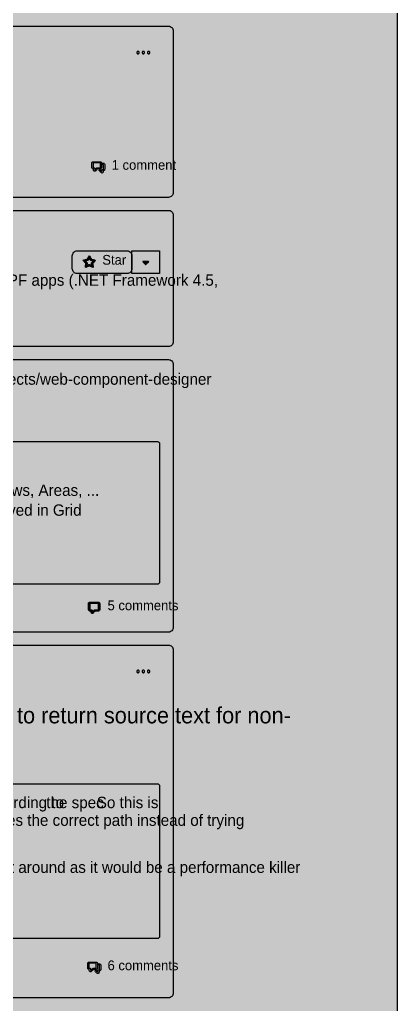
# Model space of a CAD drawing. Extents: x 0 to 2255, y 0 to 8703.
# Drawn here: x 815 to 1280, y 2911 to 4125 of the extents above; entities that cross this region are included whole.
import ezdxf

# ---------------------------------------------------------------- set-up
doc = ezdxf.new("R2010")
doc.units = 0

msp = doc.modelspace()

# ---------------------------------------------------------------- hatches: boundary and pattern name
at = {"true_color": 0x0d1117}
for points in [[(0, 8703), (1280, 8703), (1280, 0.4), (0, 0.4)], [(0, 8639), (1280, 8639), (1280, 0.4), (0, 0.4)], [(350, 4117.2), (998, 4117.2), (998, 4117.2), (999.2, 4117.1), (1000.3, 4116.8), (1001.4, 4116.2), (1002.3, 4115.5), (1003, 4114.6), (1003.6, 4113.5), (1003.9, 4112.4), (1004, 4111.2), (1004, 3912.2), (1004, 3912.2), (1003.9, 3911.1), (1003.6, 3909.9), (1003, 3908.9), (1002.3, 3908), (1001.4, 3907.2), (1000.3, 3906.7), (999.2, 3906.3), (998, 3906.2), (350, 3906.2), (350, 3906.2), (348.8, 3906.3), (347.7, 3906.7), (346.7, 3907.2), (345.8, 3908), (345, 3908.9), (344.5, 3909.9), (344.1, 3911.1), (344, 3912.2), (344, 4111.2), (344, 4111.2), (344.1, 4112.4), (344.5, 4113.5), (345, 4114.6), (345.8, 4115.5), (346.7, 4116.2), (347.7, 4116.8), (348.8, 4117.1), (350, 4117.2)], [(350, 3890.2), (998, 3890.2), (998, 3890.2), (999.2, 3890.1), (1000.3, 3889.8), (1001.4, 3889.2), (1002.3, 3888.5), (1003, 3887.6), (1003.6, 3886.5), (1003.9, 3885.4), (1004, 3884.2), (1004, 3728.2), (1004, 3728.2), (1003.9, 3727.1), (1003.6, 3725.9), (1003, 3724.9), (1002.3, 3724), (1001.4, 3723.2), (1000.3, 3722.7), (999.2, 3722.3), (998, 3722.2), (350, 3722.2), (350, 3722.2), (348.8, 3722.3), (347.7, 3722.7), (346.7, 3723.2), (345.8, 3724), (345, 3724.9), (344.5, 3725.9), (344.1, 3727.1), (344, 3728.2), (344, 3884.2), (344, 3884.2), (344.1, 3885.4), (344.5, 3886.5), (345, 3887.6), (345.8, 3888.5), (346.7, 3889.2), (347.7, 3889.8), (348.8, 3890.1), (350, 3890.2)], [(350, 3706.2), (998, 3706.2), (998, 3706.2), (999.2, 3706.1), (1000.3, 3705.8), (1001.4, 3705.2), (1002.3, 3704.5), (1003, 3703.6), (1003.6, 3702.5), (1003.9, 3701.4), (1004, 3700.2), (1004, 3376.2), (1004, 3376.2), (1003.9, 3375.1), (1003.6, 3373.9), (1003, 3372.9), (1002.3, 3372), (1001.4, 3371.2), (1000.3, 3370.7), (999.2, 3370.3), (998, 3370.2), (350, 3370.2), (350, 3370.2), (348.8, 3370.3), (347.7, 3370.7), (346.7, 3371.2), (345.8, 3372), (345, 3372.9), (344.5, 3373.9), (344.1, 3375.1), (344, 3376.2), (344, 3700.2), (344, 3700.2), (344.1, 3701.4), (344.5, 3702.5), (345, 3703.6), (345.8, 3704.5), (346.7, 3705.2), (347.7, 3705.8), (348.8, 3706.1), (350, 3706.2)], [(350, 3354.2), (998, 3354.2), (998, 3354.2), (999.2, 3354.1), (1000.3, 3353.8), (1001.4, 3353.2), (1002.3, 3352.5), (1003, 3351.6), (1003.6, 3350.5), (1003.9, 3349.4), (1004, 3348.2), (1004, 2925.4), (1004, 2925.4), (1003.9, 2924.2), (1003.6, 2923.1), (1003, 2922), (1002.3, 2921.1), (1001.4, 2920.4), (1000.3, 2919.8), (999.2, 2919.5), (998, 2919.4), (350, 2919.4), (350, 2919.4), (348.8, 2919.5), (347.7, 2919.8), (346.7, 2920.4), (345.8, 2921.1), (345, 2922), (344.5, 2923.1), (344.1, 2924.2), (344, 2925.4), (344, 3348.2), (344, 3348.2), (344.1, 3349.4), (344.5, 3350.5), (345, 3351.6), (345.8, 3352.5), (346.7, 3353.2), (347.7, 3353.8), (348.8, 3354.1), (350, 3354.2)]]:
    msp.add_hatch(color=256, dxfattribs=at).paths.add_polyline_path(points, flags=0)
at = {"true_color": 0x010409}
msp.add_hatch(color=256, dxfattribs=at).paths.add_polyline_path([(0, 8639), (1280, 8639), (1280, 0.4), (0, 0.4)], flags=0)
at = {"true_color": 0x9198a1}
h = msp.add_hatch(color=256, dxfattribs=at)
h.paths.add_polyline_path([(967, 4083.2), (967.2, 4083.2), (967.3, 4083.3), (967.5, 4083.3), (967.6, 4083.3), (967.7, 4083.4), (967.9, 4083.5), (968, 4083.6), (968.1, 4083.7), (968.2, 4083.8), (968.3, 4083.9), (968.4, 4084), (968.4, 4084.2), (968.5, 4084.3), (968.5, 4084.4), (968.5, 4084.6), (968.5, 4084.7), (968.5, 4084.9), (968.5, 4085), (968.5, 4085.2), (968.4, 4085.3), (968.4, 4085.4), (968.3, 4085.6), (968.2, 4085.7), (968.1, 4085.8), (968, 4085.9), (967.9, 4086), (967.7, 4086.1), (967.6, 4086.1), (967.5, 4086.2), (967.3, 4086.2), (967.2, 4086.2), (967, 4086.2), (966.9, 4086.2), (966.7, 4086.2), (966.6, 4086.2), (966.5, 4086.1), (966.3, 4086.1), (966.2, 4086), (966.1, 4085.9), (966, 4085.8), (965.9, 4085.7), (965.8, 4085.6), (965.7, 4085.4), (965.6, 4085.3), (965.6, 4085.2), (965.6, 4085), (965.5, 4084.9), (965.5, 4084.7), (965.5, 4084.6), (965.6, 4084.4), (965.6, 4084.3), (965.6, 4084.2), (965.7, 4084), (965.8, 4083.9), (965.9, 4083.8), (966, 4083.7), (966.1, 4083.6), (966.2, 4083.5), (966.3, 4083.4), (966.5, 4083.3), (966.6, 4083.3), (966.7, 4083.3), (966.9, 4083.2), (967, 4083.2)], flags=0)
h.paths.add_polyline_path([(960.5, 4083.2), (960.7, 4083.2), (960.8, 4083.3), (961, 4083.3), (961.1, 4083.3), (961.2, 4083.4), (961.4, 4083.5), (961.5, 4083.6), (961.6, 4083.7), (961.7, 4083.8), (961.8, 4083.9), (961.9, 4084), (961.9, 4084.2), (962, 4084.3), (962, 4084.4), (962, 4084.6), (962, 4084.7), (962, 4084.9), (962, 4085), (962, 4085.2), (961.9, 4085.3), (961.9, 4085.4), (961.8, 4085.6), (961.7, 4085.7), (961.6, 4085.8), (961.5, 4085.9), (961.4, 4086), (961.2, 4086.1), (961.1, 4086.1), (961, 4086.2), (960.8, 4086.2), (960.7, 4086.2), (960.5, 4086.2), (960.4, 4086.2), (960.2, 4086.2), (960.1, 4086.2), (960, 4086.1), (959.8, 4086.1), (959.7, 4086), (959.6, 4085.9), (959.5, 4085.8), (959.4, 4085.7), (959.3, 4085.6), (959.2, 4085.4), (959.1, 4085.3), (959.1, 4085.2), (959.1, 4085), (959, 4084.9), (959, 4084.7), (959, 4084.6), (959.1, 4084.4), (959.1, 4084.3), (959.1, 4084.2), (959.2, 4084), (959.3, 4083.9), (959.4, 4083.8), (959.5, 4083.7), (959.6, 4083.6), (959.7, 4083.5), (959.8, 4083.4), (960, 4083.3), (960.1, 4083.3), (960.2, 4083.3), (960.4, 4083.2), (960.5, 4083.2)], flags=0)
h.paths.add_polyline_path([(973.5, 4083.2), (973.7, 4083.2), (973.8, 4083.3), (974, 4083.3), (974.1, 4083.3), (974.2, 4083.4), (974.4, 4083.5), (974.5, 4083.6), (974.6, 4083.7), (974.7, 4083.8), (974.8, 4083.9), (974.9, 4084), (974.9, 4084.2), (975, 4084.3), (975, 4084.4), (975, 4084.6), (975, 4084.7), (975, 4084.9), (975, 4085), (975, 4085.2), (974.9, 4085.3), (974.9, 4085.4), (974.8, 4085.6), (974.7, 4085.7), (974.6, 4085.8), (974.5, 4085.9), (974.4, 4086), (974.2, 4086.1), (974.1, 4086.1), (974, 4086.2), (973.8, 4086.2), (973.7, 4086.2), (973.5, 4086.2), (973.4, 4086.2), (973.2, 4086.2), (973.1, 4086.2), (973, 4086.1), (972.8, 4086.1), (972.7, 4086), (972.6, 4085.9), (972.5, 4085.8), (972.4, 4085.7), (972.3, 4085.6), (972.2, 4085.4), (972.1, 4085.3), (972.1, 4085.2), (972.1, 4085), (972, 4084.9), (972, 4084.7), (972, 4084.6), (972.1, 4084.4), (972.1, 4084.3), (972.1, 4084.2), (972.2, 4084), (972.3, 4083.9), (972.4, 4083.8), (972.5, 4083.7), (972.6, 4083.6), (972.7, 4083.5), (972.8, 4083.4), (973, 4083.3), (973.1, 4083.3), (973.2, 4083.3), (973.4, 4083.2), (973.5, 4083.2)], flags=0)
h = msp.add_hatch(color=256, dxfattribs=at)
h.paths.add_polyline_path([(905.4, 3950.2), (906, 3950.2), (906.7, 3950.2), (907.4, 3950.2), (908, 3950.2), (908.7, 3950.2), (909.3, 3950.2), (910, 3950.2), (910.7, 3950.2), (911.3, 3950.2), (912, 3950.2), (912.7, 3950.2), (913.3, 3950.2), (914, 3950.2), (914.6, 3950.1), (915.2, 3949.7), (915.5, 3949.1), (915.6, 3948.4), (915.6, 3947.8), (915.6, 3947.1), (915.6, 3946.4), (915.6, 3945.8), (915.6, 3945.1), (915.6, 3944.4), (915.6, 3943.8), (915.6, 3943.1), (915.5, 3942.5), (915.2, 3941.9), (914.7, 3941.5), (914.1, 3941.2), (913.4, 3941.2), (912.7, 3941.2), (912.1, 3941.2), (911.4, 3941.2), (910.8, 3941.2), (910.3, 3940.8), (909.8, 3940.4), (909.3, 3939.9), (908.8, 3939.4), (908.4, 3938.9), (907.9, 3938.5), (907.3, 3938.3), (906.6, 3938.3), (906.1, 3938.6), (905.7, 3939.2), (905.6, 3939.9), (905.6, 3940.5), (905.6, 3941.2), (905, 3941.3), (904.4, 3941.5), (903.9, 3942), (903.7, 3942.6), (903.6, 3943.3), (903.6, 3943.9), (903.6, 3944.6), (903.6, 3945.3), (903.6, 3945.9), (903.6, 3946.6), (903.6, 3947.2), (903.6, 3947.9), (903.6, 3948.6), (903.8, 3949.2), (904.2, 3949.8), (904.7, 3950.1), (905.4, 3950.2)], flags=0)
h.paths.add_polyline_path([(905.1, 3948.5), (905.1, 3948), (905.1, 3947.4), (905.1, 3946.9), (905.1, 3946.4), (905.1, 3945.9), (905.1, 3945.4), (905.1, 3944.8), (905.1, 3944.3), (905.1, 3943.8), (905.1, 3943.3), (905.2, 3942.8), (905.7, 3942.7), (906.2, 3942.7), (906.7, 3942.6), (907.1, 3942.2), (907.1, 3941.7), (907.1, 3941.2), (907.1, 3940.7), (907.1, 3940.1), (907.2, 3939.9), (907.6, 3940.3), (908, 3940.7), (908.3, 3941), (908.7, 3941.4), (909.1, 3941.8), (909.4, 3942.1), (909.8, 3942.5), (910.3, 3942.7), (910.8, 3942.7), (911.3, 3942.7), (911.8, 3942.7), (912.4, 3942.7), (912.9, 3942.7), (913.4, 3942.7), (913.9, 3942.7), (914.1, 3943.2), (914.1, 3943.7), (914.1, 3944.2), (914.1, 3944.7), (914.1, 3945.3), (914.1, 3945.8), (914.1, 3946.3), (914.1, 3946.8), (914.1, 3947.3), (914.1, 3947.9), (914.1, 3948.4), (913.8, 3948.7), (913.3, 3948.7), (912.8, 3948.7), (912.3, 3948.7), (911.7, 3948.7), (911.2, 3948.7), (910.7, 3948.7), (910.2, 3948.7), (909.7, 3948.7), (909.1, 3948.7), (908.6, 3948.7), (908.1, 3948.7), (907.6, 3948.7), (907.1, 3948.7), (906.5, 3948.7), (906, 3948.7), (905.5, 3948.7), (905.1, 3948.5)], flags=0)
h.paths.add_polyline_path([(918.1, 3946.5), (917.6, 3946.7), (917, 3946.8), (916.6, 3947.2), (916.7, 3947.8), (917.2, 3948.2), (917.8, 3948.2), (918.4, 3948.2), (918.9, 3947.9), (919.3, 3947.4), (919.6, 3946.9), (919.6, 3946.3), (919.6, 3945.7), (919.6, 3945.1), (919.6, 3944.4), (919.6, 3943.8), (919.6, 3943.2), (919.6, 3942.6), (919.6, 3942), (919.6, 3941.4), (919.6, 3940.8), (919.4, 3940.2), (919.1, 3939.7), (918.6, 3939.4), (918, 3939.2), (917.6, 3939), (917.6, 3938.4), (917.6, 3937.8), (917.5, 3937.2), (917.2, 3936.7), (916.7, 3936.3), (916.1, 3936.2), (915.5, 3936.4), (915, 3936.8), (914.6, 3937.2), (914.2, 3937.6), (913.7, 3938.1), (913.3, 3938.5), (912.9, 3938.9), (912.6, 3939.5), (912.8, 3940), (913.3, 3940.3), (913.9, 3940), (914.3, 3939.6), (914.7, 3939.2), (915.2, 3938.7), (915.6, 3938.3), (916, 3937.9), (916.1, 3938.3), (916.1, 3938.9), (916.1, 3939.5), (916.1, 3940.1), (916.5, 3940.6), (917, 3940.7), (917.7, 3940.7), (918.1, 3941), (918.1, 3941.6), (918.1, 3942.2), (918.1, 3942.8), (918.1, 3943.4), (918.1, 3944), (918.1, 3944.7), (918.1, 3945.3), (918.1, 3945.9), (918.1, 3946.5)], flags=0)
at = {"true_color": 0x212830}
for points in [[(885.5, 3840.2), (947, 3840.2), (947, 3840.2), (948.2, 3840.1), (949.3, 3839.8), (950.4, 3839.2), (951.3, 3838.5), (952, 3837.6), (952.6, 3836.5), (952.9, 3835.4), (953, 3834.2), (953, 3818.2), (953, 3818.2), (952.9, 3817.1), (952.6, 3815.9), (952, 3814.9), (951.3, 3814), (950.4, 3813.2), (949.3, 3812.7), (948.2, 3812.3), (947, 3812.2), (885.5, 3812.2), (885.5, 3812.2), (884.3, 3812.3), (883.2, 3812.7), (882.2, 3813.2), (881.3, 3814), (880.5, 3814.9), (880, 3815.9), (879.6, 3817.1), (879.5, 3818.2), (879.5, 3834.2), (879.5, 3834.2), (879.6, 3835.4), (880, 3836.5), (880.5, 3837.6), (881.3, 3838.5), (882.2, 3839.2), (883.2, 3839.8), (884.3, 3840.1), (885.5, 3840.2)], [(953, 3840.2), (987, 3840.2), (987, 3812.2), (953, 3812.2)]]:
    msp.add_hatch(color=256, dxfattribs=at).paths.add_polyline_path(points, flags=0)
at = {"true_color": 0x9198a1}
h = msp.add_hatch(color=256, dxfattribs=at)
h.paths.add_polyline_path([(900.5, 3834), (901.2, 3833.6), (901.5, 3832.9), (901.9, 3832.2), (902.2, 3831.5), (902.6, 3830.7), (902.9, 3830), (903.5, 3829.7), (904.3, 3829.6), (905.1, 3829.5), (905.9, 3829.3), (906.7, 3829.2), (907.5, 3829.1), (907.9, 3828.5), (907.6, 3827.8), (907, 3827.2), (906.5, 3826.7), (905.9, 3826.1), (905.3, 3825.6), (904.7, 3825), (904.7, 3824.3), (904.9, 3823.5), (905, 3822.7), (905.1, 3821.9), (905.3, 3821.1), (905.3, 3820.3), (904.8, 3819.8), (904, 3820), (903.3, 3820.4), (902.6, 3820.8), (901.9, 3821.1), (901.2, 3821.5), (900.5, 3821.9), (899.8, 3821.5), (899.1, 3821.1), (898.4, 3820.8), (897.7, 3820.4), (897, 3820), (896.2, 3819.8), (895.7, 3820.3), (895.7, 3821.1), (895.9, 3821.9), (896, 3822.7), (896.1, 3823.5), (896.3, 3824.3), (896.3, 3825), (895.7, 3825.6), (895.1, 3826.1), (894.5, 3826.7), (894, 3827.2), (893.4, 3827.8), (893.1, 3828.5), (893.5, 3829.1), (894.3, 3829.2), (895.1, 3829.3), (895.9, 3829.5), (896.7, 3829.6), (897.5, 3829.7), (898.1, 3830), (898.4, 3830.7), (898.8, 3831.5), (899.1, 3832.2), (899.5, 3832.9), (899.8, 3833.6), (900.5, 3834)], flags=0)
h.paths.add_polyline_path([(900.5, 3831.5), (900.3, 3831.1), (900, 3830.6), (899.8, 3830.1), (899.5, 3829.6), (899.3, 3829.1), (899, 3828.6), (898.6, 3828.3), (898, 3828.3), (897.5, 3828.2), (897, 3828.1), (896.4, 3828), (895.9, 3827.9), (895.5, 3827.8), (895.9, 3827.4), (896.3, 3827), (896.7, 3826.7), (897.1, 3826.3), (897.5, 3825.9), (897.8, 3825.5), (897.9, 3825), (897.8, 3824.4), (897.7, 3823.9), (897.6, 3823.3), (897.5, 3822.8), (897.4, 3822.3), (897.6, 3822), (898.1, 3822.3), (898.5, 3822.6), (899, 3822.8), (899.5, 3823.1), (900, 3823.3), (900.5, 3823.5), (901, 3823.3), (901.5, 3823.1), (902, 3822.8), (902.5, 3822.6), (902.9, 3822.3), (903.4, 3822), (903.6, 3822.3), (903.5, 3822.8), (903.4, 3823.3), (903.3, 3823.9), (903.2, 3824.4), (903.1, 3825), (903.2, 3825.5), (903.5, 3825.9), (903.9, 3826.3), (904.3, 3826.7), (904.7, 3827), (905.1, 3827.4), (905.5, 3827.8), (905.1, 3827.9), (904.6, 3828), (904, 3828.1), (903.5, 3828.2), (903, 3828.3), (902.4, 3828.3), (902, 3828.6), (901.7, 3829.1), (901.5, 3829.6), (901.2, 3830.1), (901, 3830.6), (900.7, 3831.1), (900.5, 3831.5)], flags=0)
msp.add_hatch(color=256, dxfattribs=at).paths.add_polyline_path([(966.5, 3826.8), (966.7, 3826.6), (966.9, 3826.4), (967.1, 3826.2), (967.3, 3826), (967.5, 3825.8), (967.6, 3825.6), (967.8, 3825.4), (968, 3825.2), (968.2, 3825), (968.4, 3824.8), (968.6, 3824.6), (968.8, 3824.4), (969, 3824.2), (969.2, 3824), (969.4, 3823.8), (969.6, 3823.6), (969.8, 3823.4), (970.1, 3823.3), (970.3, 3823.5), (970.5, 3823.7), (970.7, 3823.9), (970.9, 3824.1), (971.1, 3824.3), (971.3, 3824.5), (971.5, 3824.7), (971.7, 3824.9), (971.9, 3825.1), (972.1, 3825.3), (972.3, 3825.5), (972.5, 3825.7), (972.7, 3825.9), (972.9, 3826.1), (973.1, 3826.3), (973.3, 3826.5), (973.5, 3826.7), (973.7, 3826.9), (973.6, 3827.2), (973.3, 3827.2), (973.1, 3827.2), (972.8, 3827.2), (972.5, 3827.2), (972.2, 3827.2), (971.9, 3827.2), (971.7, 3827.2), (971.4, 3827.2), (971.1, 3827.2), (970.8, 3827.2), (970.5, 3827.2), (970.3, 3827.2), (970, 3827.2), (969.7, 3827.2), (969.4, 3827.2), (969.1, 3827.2), (968.9, 3827.2), (968.6, 3827.2), (968.3, 3827.2), (968, 3827.2), (967.7, 3827.2), (967.4, 3827.2), (967.2, 3827.2), (966.9, 3827.2), (966.6, 3827.2), (966.4, 3827.1), (966.5, 3826.8)], flags=0)
at = {"true_color": 0x151b23}
for points in [[(364, 3605.2), (984, 3605.2), (984, 3605.2), (984.6, 3605.2), (985.2, 3605), (985.7, 3604.7), (986.2, 3604.4), (986.5, 3603.9), (986.8, 3603.4), (987, 3602.8), (987, 3602.2), (987, 3432.2), (987, 3432.2), (987, 3431.6), (986.8, 3431.1), (986.5, 3430.6), (986.2, 3430.1), (985.7, 3429.7), (985.2, 3429.5), (984.6, 3429.3), (984, 3429.2), (364, 3429.2), (364, 3429.2), (363.4, 3429.3), (362.9, 3429.5), (362.3, 3429.7), (361.9, 3430.1), (361.5, 3430.6), (361.2, 3431.1), (361.1, 3431.6), (361, 3432.2), (361, 3602.2), (361, 3602.2), (361.1, 3602.8), (361.2, 3603.4), (361.5, 3603.9), (361.9, 3604.4), (362.3, 3604.7), (362.9, 3605), (363.4, 3605.2), (364, 3605.2)], [(364, 3183.2), (984, 3183.2), (984, 3183.2), (984.6, 3183.2), (985.2, 3183), (985.7, 3182.7), (986.2, 3182.4), (986.5, 3181.9), (986.8, 3181.4), (987, 3180.8), (987, 3180.2), (987, 2995.4), (987, 2995.4), (987, 2994.8), (986.8, 2994.2), (986.5, 2993.7), (986.2, 2993.3), (985.7, 2992.9), (985.2, 2992.6), (984.6, 2992.4), (984, 2992.4), (364, 2992.4), (364, 2992.4), (363.4, 2992.4), (362.9, 2992.6), (362.3, 2992.9), (361.9, 2993.3), (361.5, 2993.7), (361.2, 2994.2), (361.1, 2994.8), (361, 2995.4), (361, 3180.2), (361, 3180.2), (361.1, 3180.8), (361.2, 3181.4), (361.5, 3181.9), (361.9, 3182.4), (362.3, 3182.7), (362.9, 3183), (363.4, 3183.2), (364, 3183.2)]]:
    msp.add_hatch(color=256, dxfattribs=at).paths.add_polyline_path(points, flags=0)
at = {"true_color": 0x9198a1}
h = msp.add_hatch(color=256, dxfattribs=at)
h.paths.add_polyline_path([(899.5, 3405.5), (899.7, 3406.2), (900.2, 3406.9), (900.9, 3407.2), (901.7, 3407.2), (902.5, 3407.2), (903.3, 3407.2), (904, 3407.2), (904.8, 3407.2), (905.6, 3407.2), (906.4, 3407.2), (907.2, 3407.2), (908, 3407.2), (908.8, 3407.2), (909.6, 3407.2), (910.4, 3407.2), (911.2, 3407.2), (911.9, 3407.2), (912.7, 3407), (913.2, 3406.4), (913.5, 3405.7), (913.5, 3404.9), (913.5, 3404.1), (913.5, 3403.3), (913.5, 3402.5), (913.5, 3401.7), (913.5, 3400.9), (913.5, 3400.2), (913.5, 3399.4), (913.5, 3398.6), (913.5, 3397.8), (913.2, 3397), (912.7, 3396.5), (911.9, 3396.2), (911.2, 3396.2), (910.4, 3396.2), (909.6, 3396.2), (908.8, 3396.2), (908, 3396.2), (907.3, 3396), (906.8, 3395.4), (906.2, 3394.9), (905.6, 3394.3), (905.1, 3393.7), (904.4, 3393.3), (903.7, 3393.3), (903, 3393.6), (902.6, 3394.3), (902.5, 3395.1), (902.5, 3395.9), (902.1, 3396.2), (901.3, 3396.2), (900.5, 3396.4), (899.9, 3396.9), (899.6, 3397.6), (899.5, 3398.4), (899.5, 3399.2), (899.5, 3400), (899.5, 3400.7), (899.5, 3401.5), (899.5, 3402.3), (899.5, 3403.1), (899.5, 3403.9), (899.5, 3404.7), (899.5, 3405.5)], flags=0)
h.paths.add_polyline_path([(901.3, 3405.7), (901, 3405.2), (901, 3404.6), (901, 3403.9), (901, 3403.3), (901, 3402.6), (901, 3402), (901, 3401.4), (901, 3400.7), (901, 3400.1), (901, 3399.4), (901, 3398.8), (901, 3398.1), (901.4, 3397.7), (902, 3397.7), (902.7, 3397.7), (903.3, 3397.7), (903.9, 3397.4), (904, 3396.8), (904, 3396.2), (904, 3395.5), (904, 3394.9), (904.4, 3395.2), (904.9, 3395.7), (905.3, 3396.1), (905.8, 3396.6), (906.2, 3397), (906.7, 3397.5), (907.3, 3397.7), (907.9, 3397.7), (908.6, 3397.7), (909.2, 3397.7), (909.9, 3397.7), (910.5, 3397.7), (911.2, 3397.7), (911.8, 3397.7), (912, 3398.3), (912, 3398.9), (912, 3399.6), (912, 3400.2), (912, 3400.9), (912, 3401.5), (912, 3402.2), (912, 3402.8), (912, 3403.4), (912, 3404.1), (912, 3404.7), (912, 3405.4), (911.6, 3405.7), (911, 3405.7), (910.3, 3405.7), (909.7, 3405.7), (909, 3405.7), (908.4, 3405.7), (907.7, 3405.7), (907.1, 3405.7), (906.4, 3405.7), (905.8, 3405.7), (905.1, 3405.7), (904.5, 3405.7), (903.9, 3405.7), (903.2, 3405.7), (902.6, 3405.7), (901.9, 3405.7), (901.3, 3405.7)], flags=0)
h = msp.add_hatch(color=256, dxfattribs=at)
h.paths.add_polyline_path([(967, 3320.2), (967.2, 3320.2), (967.3, 3320.3), (967.5, 3320.3), (967.6, 3320.3), (967.7, 3320.4), (967.9, 3320.5), (968, 3320.6), (968.1, 3320.7), (968.2, 3320.8), (968.3, 3320.9), (968.4, 3321), (968.4, 3321.2), (968.5, 3321.3), (968.5, 3321.4), (968.5, 3321.6), (968.5, 3321.7), (968.5, 3321.9), (968.5, 3322), (968.5, 3322.2), (968.4, 3322.3), (968.4, 3322.4), (968.3, 3322.6), (968.2, 3322.7), (968.1, 3322.8), (968, 3322.9), (967.9, 3323), (967.7, 3323.1), (967.6, 3323.1), (967.5, 3323.2), (967.3, 3323.2), (967.2, 3323.2), (967, 3323.2), (966.9, 3323.2), (966.7, 3323.2), (966.6, 3323.2), (966.5, 3323.1), (966.3, 3323.1), (966.2, 3323), (966.1, 3322.9), (966, 3322.8), (965.9, 3322.7), (965.8, 3322.6), (965.7, 3322.4), (965.6, 3322.3), (965.6, 3322.2), (965.6, 3322), (965.5, 3321.9), (965.5, 3321.7), (965.5, 3321.6), (965.6, 3321.4), (965.6, 3321.3), (965.6, 3321.2), (965.7, 3321), (965.8, 3320.9), (965.9, 3320.8), (966, 3320.7), (966.1, 3320.6), (966.2, 3320.5), (966.3, 3320.4), (966.5, 3320.3), (966.6, 3320.3), (966.7, 3320.3), (966.9, 3320.2), (967, 3320.2)], flags=0)
h.paths.add_polyline_path([(960.5, 3320.2), (960.7, 3320.2), (960.8, 3320.3), (961, 3320.3), (961.1, 3320.3), (961.2, 3320.4), (961.4, 3320.5), (961.5, 3320.6), (961.6, 3320.7), (961.7, 3320.8), (961.8, 3320.9), (961.9, 3321), (961.9, 3321.2), (962, 3321.3), (962, 3321.4), (962, 3321.6), (962, 3321.7), (962, 3321.9), (962, 3322), (962, 3322.2), (961.9, 3322.3), (961.9, 3322.4), (961.8, 3322.6), (961.7, 3322.7), (961.6, 3322.8), (961.5, 3322.9), (961.4, 3323), (961.2, 3323.1), (961.1, 3323.1), (961, 3323.2), (960.8, 3323.2), (960.7, 3323.2), (960.5, 3323.2), (960.4, 3323.2), (960.2, 3323.2), (960.1, 3323.2), (960, 3323.1), (959.8, 3323.1), (959.7, 3323), (959.6, 3322.9), (959.5, 3322.8), (959.4, 3322.7), (959.3, 3322.6), (959.2, 3322.4), (959.1, 3322.3), (959.1, 3322.2), (959.1, 3322), (959, 3321.9), (959, 3321.7), (959, 3321.6), (959.1, 3321.4), (959.1, 3321.3), (959.1, 3321.2), (959.2, 3321), (959.3, 3320.9), (959.4, 3320.8), (959.5, 3320.7), (959.6, 3320.6), (959.7, 3320.5), (959.8, 3320.4), (960, 3320.3), (960.1, 3320.3), (960.2, 3320.3), (960.4, 3320.2), (960.5, 3320.2)], flags=0)
h.paths.add_polyline_path([(973.5, 3320.2), (973.7, 3320.2), (973.8, 3320.3), (974, 3320.3), (974.1, 3320.3), (974.2, 3320.4), (974.4, 3320.5), (974.5, 3320.6), (974.6, 3320.7), (974.7, 3320.8), (974.8, 3320.9), (974.9, 3321), (974.9, 3321.2), (975, 3321.3), (975, 3321.4), (975, 3321.6), (975, 3321.7), (975, 3321.9), (975, 3322), (975, 3322.2), (974.9, 3322.3), (974.9, 3322.4), (974.8, 3322.6), (974.7, 3322.7), (974.6, 3322.8), (974.5, 3322.9), (974.4, 3323), (974.2, 3323.1), (974.1, 3323.1), (974, 3323.2), (973.8, 3323.2), (973.7, 3323.2), (973.5, 3323.2), (973.4, 3323.2), (973.2, 3323.2), (973.1, 3323.2), (973, 3323.1), (972.8, 3323.1), (972.7, 3323), (972.6, 3322.9), (972.5, 3322.8), (972.4, 3322.7), (972.3, 3322.6), (972.2, 3322.4), (972.1, 3322.3), (972.1, 3322.2), (972.1, 3322), (972, 3321.9), (972, 3321.7), (972, 3321.6), (972.1, 3321.4), (972.1, 3321.3), (972.1, 3321.2), (972.2, 3321), (972.3, 3320.9), (972.4, 3320.8), (972.5, 3320.7), (972.6, 3320.6), (972.7, 3320.5), (972.8, 3320.4), (973, 3320.3), (973.1, 3320.3), (973.2, 3320.3), (973.4, 3320.2), (973.5, 3320.2)], flags=0)
h = msp.add_hatch(color=256, dxfattribs=at)
h.paths.add_polyline_path([(900.3, 2963.4), (900.9, 2963.4), (901.6, 2963.4), (902.3, 2963.4), (902.9, 2963.4), (903.6, 2963.4), (904.3, 2963.4), (904.9, 2963.4), (905.6, 2963.4), (906.2, 2963.4), (906.9, 2963.4), (907.6, 2963.4), (908.2, 2963.4), (908.9, 2963.4), (909.5, 2963.2), (910.1, 2962.8), (910.4, 2962.2), (910.5, 2961.6), (910.5, 2960.9), (910.5, 2960.2), (910.5, 2959.6), (910.5, 2958.9), (910.5, 2958.2), (910.5, 2957.6), (910.5, 2956.9), (910.5, 2956.3), (910.4, 2955.6), (910.1, 2955), (909.6, 2954.6), (909, 2954.4), (908.3, 2954.4), (907.7, 2954.4), (907, 2954.4), (906.3, 2954.4), (905.7, 2954.4), (905.2, 2954), (904.7, 2953.5), (904.2, 2953), (903.8, 2952.6), (903.3, 2952.1), (902.8, 2951.6), (902.2, 2951.4), (901.5, 2951.4), (901, 2951.8), (900.6, 2952.3), (900.5, 2953), (900.5, 2953.7), (900.5, 2954.3), (899.9, 2954.4), (899.3, 2954.7), (898.8, 2955.1), (898.6, 2955.7), (898.5, 2956.4), (898.5, 2957.1), (898.5, 2957.7), (898.5, 2958.4), (898.5, 2959.1), (898.5, 2959.7), (898.5, 2960.4), (898.5, 2961.1), (898.5, 2961.7), (898.7, 2962.4), (899.1, 2962.9), (899.6, 2963.3), (900.3, 2963.4)], flags=0)
h.paths.add_polyline_path([(900, 2961.6), (900, 2961.1), (900, 2960.6), (900, 2960.1), (900, 2959.5), (900, 2959), (900, 2958.5), (900, 2958), (900, 2957.5), (900, 2956.9), (900, 2956.4), (900.1, 2955.9), (900.6, 2955.9), (901.2, 2955.9), (901.7, 2955.8), (902, 2955.4), (902, 2954.9), (902, 2954.3), (902, 2953.8), (902, 2953.3), (902.1, 2953.1), (902.5, 2953.4), (902.9, 2953.8), (903.2, 2954.2), (903.6, 2954.5), (904, 2954.9), (904.3, 2955.3), (904.7, 2955.6), (905.2, 2955.9), (905.7, 2955.9), (906.2, 2955.9), (906.7, 2955.9), (907.3, 2955.9), (907.8, 2955.9), (908.3, 2955.9), (908.8, 2955.9), (909, 2956.3), (909, 2956.8), (909, 2957.4), (909, 2957.9), (909, 2958.4), (909, 2958.9), (909, 2959.4), (909, 2960), (909, 2960.5), (909, 2961), (909, 2961.5), (908.7, 2961.9), (908.2, 2961.9), (907.7, 2961.9), (907.2, 2961.9), (906.7, 2961.9), (906.1, 2961.9), (905.6, 2961.9), (905.1, 2961.9), (904.6, 2961.9), (904, 2961.9), (903.5, 2961.9), (903, 2961.9), (902.5, 2961.9), (902, 2961.9), (901.4, 2961.9), (900.9, 2961.9), (900.4, 2961.9), (900, 2961.6)], flags=0)
h.paths.add_polyline_path([(913, 2959.6), (912.5, 2959.9), (911.9, 2959.9), (911.6, 2960.4), (911.6, 2961), (912.1, 2961.3), (912.7, 2961.4), (913.3, 2961.3), (913.8, 2961), (914.2, 2960.6), (914.5, 2960), (914.5, 2959.4), (914.5, 2958.8), (914.5, 2958.2), (914.5, 2957.6), (914.5, 2957), (914.5, 2956.4), (914.5, 2955.8), (914.5, 2955.1), (914.5, 2954.5), (914.5, 2953.9), (914.3, 2953.3), (914, 2952.9), (913.5, 2952.5), (912.9, 2952.4), (912.5, 2952.1), (912.5, 2951.5), (912.5, 2950.9), (912.4, 2950.3), (912.1, 2949.8), (911.6, 2949.5), (911, 2949.4), (910.4, 2949.5), (909.9, 2949.9), (909.5, 2950.3), (909.1, 2950.8), (908.6, 2951.2), (908.2, 2951.6), (907.8, 2952.1), (907.5, 2952.6), (907.7, 2953.2), (908.2, 2953.4), (908.8, 2953.2), (909.2, 2952.7), (909.6, 2952.3), (910.1, 2951.9), (910.5, 2951.4), (910.9, 2951), (911, 2951.4), (911, 2952), (911, 2952.7), (911, 2953.3), (911.4, 2953.8), (912, 2953.9), (912.6, 2953.9), (913, 2954.1), (913, 2954.7), (913, 2955.4), (913, 2956), (913, 2956.6), (913, 2957.2), (913, 2957.8), (913, 2958.4), (913, 2959), (913, 2959.6)], flags=0)

# ---------------------------------------------------------------- linework, layer by layer
at = {"true_color": 0x0d1117}
for points in [[(0, 8703), (1280, 8703), (1280, 0.4), (0, 0.4)], [(0, 8639), (1280, 8639), (1280, 0.4), (0, 0.4)]]:
    msp.add_lwpolyline(points, close=True, dxfattribs=at)
at = {"true_color": 0x010409}
msp.add_lwpolyline([(0, 8639), (1280, 8639), (1280, 0.4), (0, 0.4)], close=True, dxfattribs=at)
at = {"true_color": 0x3d444d}
for points in [[(350, 4117.2), (998, 4117.2), (998, 4117.2), (999.2, 4117.1), (1000.3, 4116.8), (1001.4, 4116.2), (1002.3, 4115.5), (1003, 4114.6), (1003.6, 4113.5), (1003.9, 4112.4), (1004, 4111.2), (1004, 3912.2), (1004, 3912.2), (1003.9, 3911.1), (1003.6, 3909.9), (1003, 3908.9), (1002.3, 3908), (1001.4, 3907.2), (1000.3, 3906.7), (999.2, 3906.3), (998, 3906.2), (350, 3906.2)], [(350, 3890.2), (998, 3890.2), (998, 3890.2), (999.2, 3890.1), (1000.3, 3889.8), (1001.4, 3889.2), (1002.3, 3888.5), (1003, 3887.6), (1003.6, 3886.5), (1003.9, 3885.4), (1004, 3884.2), (1004, 3728.2), (1004, 3728.2), (1003.9, 3727.1), (1003.6, 3725.9), (1003, 3724.9), (1002.3, 3724), (1001.4, 3723.2), (1000.3, 3722.7), (999.2, 3722.3), (998, 3722.2), (350, 3722.2)], [(350, 3706.2), (998, 3706.2), (998, 3706.2), (999.2, 3706.1), (1000.3, 3705.8), (1001.4, 3705.2), (1002.3, 3704.5), (1003, 3703.6), (1003.6, 3702.5), (1003.9, 3701.4), (1004, 3700.2), (1004, 3376.2), (1004, 3376.2), (1003.9, 3375.1), (1003.6, 3373.9), (1003, 3372.9), (1002.3, 3372), (1001.4, 3371.2), (1000.3, 3370.7), (999.2, 3370.3), (998, 3370.2), (350, 3370.2)], [(350, 3354.2), (998, 3354.2), (998, 3354.2), (999.2, 3354.1), (1000.3, 3353.8), (1001.4, 3353.2), (1002.3, 3352.5), (1003, 3351.6), (1003.6, 3350.5), (1003.9, 3349.4), (1004, 3348.2), (1004, 2925.4), (1004, 2925.4), (1003.9, 2924.2), (1003.6, 2923.1), (1003, 2922), (1002.3, 2921.1), (1001.4, 2920.4), (1000.3, 2919.8), (999.2, 2919.5), (998, 2919.4), (350, 2919.4)]]:
    msp.add_lwpolyline(points, dxfattribs=at)
at = {"true_color": 0x9198a1}
for points in [[(960.5, 4083.2), (960.7, 4083.2), (960.8, 4083.3), (961, 4083.3), (961.1, 4083.3), (961.2, 4083.4), (961.4, 4083.5), (961.5, 4083.6), (961.6, 4083.7), (961.7, 4083.8), (961.8, 4083.9), (961.9, 4084), (961.9, 4084.2), (962, 4084.3), (962, 4084.4), (962, 4084.6), (962, 4084.7), (962, 4084.9), (962, 4085), (962, 4085.2), (961.9, 4085.3), (961.9, 4085.4), (961.8, 4085.6), (961.7, 4085.7), (961.6, 4085.8), (961.5, 4085.9), (961.4, 4086), (961.2, 4086.1), (961.1, 4086.1), (961, 4086.2), (960.8, 4086.2), (960.7, 4086.2), (960.5, 4086.2), (960.4, 4086.2), (960.2, 4086.2), (960.1, 4086.2), (960, 4086.1), (959.8, 4086.1), (959.7, 4086), (959.6, 4085.9), (959.5, 4085.8), (959.4, 4085.7), (959.3, 4085.6), (959.2, 4085.4), (959.1, 4085.3), (959.1, 4085.2), (959.1, 4085), (959, 4084.9), (959, 4084.7), (959, 4084.6), (959.1, 4084.4), (959.1, 4084.3), (959.1, 4084.2), (959.2, 4084), (959.3, 4083.9), (959.4, 4083.8), (959.5, 4083.7), (959.6, 4083.6), (959.7, 4083.5), (959.8, 4083.4), (960, 4083.3), (960.1, 4083.3), (960.2, 4083.3), (960.4, 4083.2), (960.5, 4083.2)], [(967, 4083.2), (967.2, 4083.2), (967.3, 4083.3), (967.5, 4083.3), (967.6, 4083.3), (967.7, 4083.4), (967.9, 4083.5), (968, 4083.6), (968.1, 4083.7), (968.2, 4083.8), (968.3, 4083.9), (968.4, 4084), (968.4, 4084.2), (968.5, 4084.3), (968.5, 4084.4), (968.5, 4084.6), (968.5, 4084.7), (968.5, 4084.9), (968.5, 4085), (968.5, 4085.2), (968.4, 4085.3), (968.4, 4085.4), (968.3, 4085.6), (968.2, 4085.7), (968.1, 4085.8), (968, 4085.9), (967.9, 4086), (967.7, 4086.1), (967.6, 4086.1), (967.5, 4086.2), (967.3, 4086.2), (967.2, 4086.2), (967, 4086.2), (966.9, 4086.2), (966.7, 4086.2), (966.6, 4086.2), (966.5, 4086.1), (966.3, 4086.1), (966.2, 4086), (966.1, 4085.9), (966, 4085.8), (965.9, 4085.7), (965.8, 4085.6), (965.7, 4085.4), (965.6, 4085.3), (965.6, 4085.2), (965.6, 4085), (965.5, 4084.9), (965.5, 4084.7), (965.5, 4084.6), (965.6, 4084.4), (965.6, 4084.3), (965.6, 4084.2), (965.7, 4084), (965.8, 4083.9), (965.9, 4083.8), (966, 4083.7), (966.1, 4083.6), (966.2, 4083.5), (966.3, 4083.4), (966.5, 4083.3), (966.6, 4083.3), (966.7, 4083.3), (966.9, 4083.2), (967, 4083.2)], [(973.5, 4083.2), (973.7, 4083.2), (973.8, 4083.3), (974, 4083.3), (974.1, 4083.3), (974.2, 4083.4), (974.4, 4083.5), (974.5, 4083.6), (974.6, 4083.7), (974.7, 4083.8), (974.8, 4083.9), (974.9, 4084), (974.9, 4084.2), (975, 4084.3), (975, 4084.4), (975, 4084.6), (975, 4084.7), (975, 4084.9), (975, 4085), (975, 4085.2), (974.9, 4085.3), (974.9, 4085.4), (974.8, 4085.6), (974.7, 4085.7), (974.6, 4085.8), (974.5, 4085.9), (974.4, 4086), (974.2, 4086.1), (974.1, 4086.1), (974, 4086.2), (973.8, 4086.2), (973.7, 4086.2), (973.5, 4086.2), (973.4, 4086.2), (973.2, 4086.2), (973.1, 4086.2), (973, 4086.1), (972.8, 4086.1), (972.7, 4086), (972.6, 4085.9), (972.5, 4085.8), (972.4, 4085.7), (972.3, 4085.6), (972.2, 4085.4), (972.1, 4085.3), (972.1, 4085.2), (972.1, 4085), (972, 4084.9), (972, 4084.7), (972, 4084.6), (972.1, 4084.4), (972.1, 4084.3), (972.1, 4084.2), (972.2, 4084), (972.3, 4083.9), (972.4, 4083.8), (972.5, 4083.7), (972.6, 4083.6), (972.7, 4083.5), (972.8, 4083.4), (973, 4083.3), (973.1, 4083.3), (973.2, 4083.3), (973.4, 4083.2), (973.5, 4083.2)], [(905.4, 3950.2), (906, 3950.2), (906.7, 3950.2), (907.4, 3950.2), (908, 3950.2), (908.7, 3950.2), (909.3, 3950.2), (910, 3950.2), (910.7, 3950.2), (911.3, 3950.2), (912, 3950.2), (912.7, 3950.2), (913.3, 3950.2), (914, 3950.2), (914.6, 3950.1), (915.2, 3949.7), (915.5, 3949.1), (915.6, 3948.4), (915.6, 3947.8), (915.6, 3947.1), (915.6, 3946.4), (915.6, 3945.8), (915.6, 3945.1), (915.6, 3944.4), (915.6, 3943.8), (915.6, 3943.1), (915.5, 3942.5), (915.2, 3941.9), (914.7, 3941.5), (914.1, 3941.2), (913.4, 3941.2), (912.7, 3941.2), (912.1, 3941.2), (911.4, 3941.2), (910.8, 3941.2), (910.3, 3940.8), (909.8, 3940.4), (909.3, 3939.9), (908.8, 3939.4), (908.4, 3938.9), (907.9, 3938.5), (907.3, 3938.3), (906.6, 3938.3), (906.1, 3938.6), (905.7, 3939.2), (905.6, 3939.9), (905.6, 3940.5), (905.6, 3941.2), (905, 3941.3), (904.4, 3941.5), (903.9, 3942), (903.7, 3942.6), (903.6, 3943.3), (903.6, 3943.9), (903.6, 3944.6), (903.6, 3945.3), (903.6, 3945.9), (903.6, 3946.6), (903.6, 3947.2), (903.6, 3947.9), (903.6, 3948.6), (903.8, 3949.2), (904.2, 3949.8), (904.7, 3950.1), (905.4, 3950.2)], [(905.1, 3948.5), (905.1, 3948), (905.1, 3947.4), (905.1, 3946.9), (905.1, 3946.4), (905.1, 3945.9), (905.1, 3945.4), (905.1, 3944.8), (905.1, 3944.3), (905.1, 3943.8), (905.1, 3943.3), (905.2, 3942.8), (905.7, 3942.7), (906.2, 3942.7), (906.7, 3942.6), (907.1, 3942.2), (907.1, 3941.7), (907.1, 3941.2), (907.1, 3940.7), (907.1, 3940.1), (907.2, 3939.9), (907.6, 3940.3), (908, 3940.7), (908.3, 3941), (908.7, 3941.4), (909.1, 3941.8), (909.4, 3942.1), (909.8, 3942.5), (910.3, 3942.7), (910.8, 3942.7), (911.3, 3942.7), (911.8, 3942.7), (912.4, 3942.7), (912.9, 3942.7), (913.4, 3942.7), (913.9, 3942.7), (914.1, 3943.2), (914.1, 3943.7), (914.1, 3944.2), (914.1, 3944.7), (914.1, 3945.3), (914.1, 3945.8), (914.1, 3946.3), (914.1, 3946.8), (914.1, 3947.3), (914.1, 3947.9), (914.1, 3948.4), (913.8, 3948.7), (913.3, 3948.7), (912.8, 3948.7), (912.3, 3948.7), (911.7, 3948.7), (911.2, 3948.7), (910.7, 3948.7), (910.2, 3948.7), (909.7, 3948.7), (909.1, 3948.7), (908.6, 3948.7), (908.1, 3948.7), (907.6, 3948.7), (907.1, 3948.7), (906.5, 3948.7), (906, 3948.7), (905.5, 3948.7), (905.1, 3948.5)], [(918.1, 3946.5), (917.6, 3946.7), (917, 3946.8), (916.6, 3947.2), (916.7, 3947.8), (917.2, 3948.2), (917.8, 3948.2), (918.4, 3948.2), (918.9, 3947.9), (919.3, 3947.4), (919.6, 3946.9), (919.6, 3946.3), (919.6, 3945.7), (919.6, 3945.1), (919.6, 3944.4), (919.6, 3943.8), (919.6, 3943.2), (919.6, 3942.6), (919.6, 3942), (919.6, 3941.4), (919.6, 3940.8), (919.4, 3940.2), (919.1, 3939.7), (918.6, 3939.4), (918, 3939.2), (917.6, 3939), (917.6, 3938.4), (917.6, 3937.8), (917.5, 3937.2), (917.2, 3936.7), (916.7, 3936.3), (916.1, 3936.2), (915.5, 3936.4), (915, 3936.8), (914.6, 3937.2), (914.2, 3937.6), (913.7, 3938.1), (913.3, 3938.5), (912.9, 3938.9), (912.6, 3939.5), (912.8, 3940), (913.3, 3940.3), (913.9, 3940), (914.3, 3939.6), (914.7, 3939.2), (915.2, 3938.7), (915.6, 3938.3), (916, 3937.9), (916.1, 3938.3), (916.1, 3938.9), (916.1, 3939.5), (916.1, 3940.1), (916.5, 3940.6), (917, 3940.7), (917.7, 3940.7), (918.1, 3941), (918.1, 3941.6), (918.1, 3942.2), (918.1, 3942.8), (918.1, 3943.4), (918.1, 3944), (918.1, 3944.7), (918.1, 3945.3), (918.1, 3945.9), (918.1, 3946.5)], [(900.5, 3834), (901.2, 3833.6), (901.5, 3832.9), (901.9, 3832.2), (902.2, 3831.5), (902.6, 3830.7), (902.9, 3830), (903.5, 3829.7), (904.3, 3829.6), (905.1, 3829.5), (905.9, 3829.3), (906.7, 3829.2), (907.5, 3829.1), (907.9, 3828.5), (907.6, 3827.8), (907, 3827.2), (906.5, 3826.7), (905.9, 3826.1), (905.3, 3825.6), (904.7, 3825), (904.7, 3824.3), (904.9, 3823.5), (905, 3822.7), (905.1, 3821.9), (905.3, 3821.1), (905.3, 3820.3), (904.8, 3819.8), (904, 3820), (903.3, 3820.4), (902.6, 3820.8), (901.9, 3821.1), (901.2, 3821.5), (900.5, 3821.9), (899.8, 3821.5), (899.1, 3821.1), (898.4, 3820.8), (897.7, 3820.4), (897, 3820), (896.2, 3819.8), (895.7, 3820.3), (895.7, 3821.1), (895.9, 3821.9), (896, 3822.7), (896.1, 3823.5), (896.3, 3824.3), (896.3, 3825), (895.7, 3825.6), (895.1, 3826.1), (894.5, 3826.7), (894, 3827.2), (893.4, 3827.8), (893.1, 3828.5), (893.5, 3829.1), (894.3, 3829.2), (895.1, 3829.3), (895.9, 3829.5), (896.7, 3829.6), (897.5, 3829.7), (898.1, 3830), (898.4, 3830.7), (898.8, 3831.5), (899.1, 3832.2), (899.5, 3832.9), (899.8, 3833.6), (900.5, 3834)], [(900.5, 3831.5), (900.3, 3831.1), (900, 3830.6), (899.8, 3830.1), (899.5, 3829.6), (899.3, 3829.1), (899, 3828.6), (898.6, 3828.3), (898, 3828.3), (897.5, 3828.2), (897, 3828.1), (896.4, 3828), (895.9, 3827.9), (895.5, 3827.8), (895.9, 3827.4), (896.3, 3827), (896.7, 3826.7), (897.1, 3826.3), (897.5, 3825.9), (897.8, 3825.5), (897.9, 3825), (897.8, 3824.4), (897.7, 3823.9), (897.6, 3823.3), (897.5, 3822.8), (897.4, 3822.3), (897.6, 3822), (898.1, 3822.3), (898.5, 3822.6), (899, 3822.8), (899.5, 3823.1), (900, 3823.3), (900.5, 3823.5), (901, 3823.3), (901.5, 3823.1), (902, 3822.8), (902.5, 3822.6), (902.9, 3822.3), (903.4, 3822), (903.6, 3822.3), (903.5, 3822.8), (903.4, 3823.3), (903.3, 3823.9), (903.2, 3824.4), (903.1, 3825), (903.2, 3825.5), (903.5, 3825.9), (903.9, 3826.3), (904.3, 3826.7), (904.7, 3827), (905.1, 3827.4), (905.5, 3827.8), (905.1, 3827.9), (904.6, 3828), (904, 3828.1), (903.5, 3828.2), (903, 3828.3), (902.4, 3828.3), (902, 3828.6), (901.7, 3829.1), (901.5, 3829.6), (901.2, 3830.1), (901, 3830.6), (900.7, 3831.1), (900.5, 3831.5)], [(966.5, 3826.8), (966.7, 3826.6), (966.9, 3826.4), (967.1, 3826.2), (967.3, 3826), (967.5, 3825.8), (967.6, 3825.6), (967.8, 3825.4), (968, 3825.2), (968.2, 3825), (968.4, 3824.8), (968.6, 3824.6), (968.8, 3824.4), (969, 3824.2), (969.2, 3824), (969.4, 3823.8), (969.6, 3823.6), (969.8, 3823.4), (970.1, 3823.3), (970.3, 3823.5), (970.5, 3823.7), (970.7, 3823.9), (970.9, 3824.1), (971.1, 3824.3), (971.3, 3824.5), (971.5, 3824.7), (971.7, 3824.9), (971.9, 3825.1), (972.1, 3825.3), (972.3, 3825.5), (972.5, 3825.7), (972.7, 3825.9), (972.9, 3826.1), (973.1, 3826.3), (973.3, 3826.5), (973.5, 3826.7), (973.7, 3826.9), (973.6, 3827.2), (973.3, 3827.2), (973.1, 3827.2), (972.8, 3827.2), (972.5, 3827.2), (972.2, 3827.2), (971.9, 3827.2), (971.7, 3827.2), (971.4, 3827.2), (971.1, 3827.2), (970.8, 3827.2), (970.5, 3827.2), (970.3, 3827.2), (970, 3827.2), (969.7, 3827.2), (969.4, 3827.2), (969.1, 3827.2), (968.9, 3827.2), (968.6, 3827.2), (968.3, 3827.2), (968, 3827.2), (967.7, 3827.2), (967.4, 3827.2), (967.2, 3827.2), (966.9, 3827.2), (966.6, 3827.2), (966.4, 3827.1), (966.5, 3826.8)], [(899.5, 3405.5), (899.7, 3406.2), (900.2, 3406.9), (900.9, 3407.2), (901.7, 3407.2), (902.5, 3407.2), (903.3, 3407.2), (904, 3407.2), (904.8, 3407.2), (905.6, 3407.2), (906.4, 3407.2), (907.2, 3407.2), (908, 3407.2), (908.8, 3407.2), (909.6, 3407.2), (910.4, 3407.2), (911.2, 3407.2), (911.9, 3407.2), (912.7, 3407), (913.2, 3406.4), (913.5, 3405.7), (913.5, 3404.9), (913.5, 3404.1), (913.5, 3403.3), (913.5, 3402.5), (913.5, 3401.7), (913.5, 3400.9), (913.5, 3400.2), (913.5, 3399.4), (913.5, 3398.6), (913.5, 3397.8), (913.2, 3397), (912.7, 3396.5), (911.9, 3396.2), (911.2, 3396.2), (910.4, 3396.2), (909.6, 3396.2), (908.8, 3396.2), (908, 3396.2), (907.3, 3396), (906.8, 3395.4), (906.2, 3394.9), (905.6, 3394.3), (905.1, 3393.7), (904.4, 3393.3), (903.7, 3393.3), (903, 3393.6), (902.6, 3394.3), (902.5, 3395.1), (902.5, 3395.9), (902.1, 3396.2), (901.3, 3396.2), (900.5, 3396.4), (899.9, 3396.9), (899.6, 3397.6), (899.5, 3398.4), (899.5, 3399.2), (899.5, 3400), (899.5, 3400.7), (899.5, 3401.5), (899.5, 3402.3), (899.5, 3403.1), (899.5, 3403.9), (899.5, 3404.7), (899.5, 3405.5)], [(901.3, 3405.7), (901, 3405.2), (901, 3404.6), (901, 3403.9), (901, 3403.3), (901, 3402.6), (901, 3402), (901, 3401.4), (901, 3400.7), (901, 3400.1), (901, 3399.4), (901, 3398.8), (901, 3398.1), (901.4, 3397.7), (902, 3397.7), (902.7, 3397.7), (903.3, 3397.7), (903.9, 3397.4), (904, 3396.8), (904, 3396.2), (904, 3395.5), (904, 3394.9), (904.4, 3395.2), (904.9, 3395.7), (905.3, 3396.1), (905.8, 3396.6), (906.2, 3397), (906.7, 3397.5), (907.3, 3397.7), (907.9, 3397.7), (908.6, 3397.7), (909.2, 3397.7), (909.9, 3397.7), (910.5, 3397.7), (911.2, 3397.7), (911.8, 3397.7), (912, 3398.3), (912, 3398.9), (912, 3399.6), (912, 3400.2), (912, 3400.9), (912, 3401.5), (912, 3402.2), (912, 3402.8), (912, 3403.4), (912, 3404.1), (912, 3404.7), (912, 3405.4), (911.6, 3405.7), (911, 3405.7), (910.3, 3405.7), (909.7, 3405.7), (909, 3405.7), (908.4, 3405.7), (907.7, 3405.7), (907.1, 3405.7), (906.4, 3405.7), (905.8, 3405.7), (905.1, 3405.7), (904.5, 3405.7), (903.9, 3405.7), (903.2, 3405.7), (902.6, 3405.7), (901.9, 3405.7), (901.3, 3405.7)], [(960.5, 3320.2), (960.7, 3320.2), (960.8, 3320.3), (961, 3320.3), (961.1, 3320.3), (961.2, 3320.4), (961.4, 3320.5), (961.5, 3320.6), (961.6, 3320.7), (961.7, 3320.8), (961.8, 3320.9), (961.9, 3321), (961.9, 3321.2), (962, 3321.3), (962, 3321.4), (962, 3321.6), (962, 3321.7), (962, 3321.9), (962, 3322), (962, 3322.2), (961.9, 3322.3), (961.9, 3322.4), (961.8, 3322.6), (961.7, 3322.7), (961.6, 3322.8), (961.5, 3322.9), (961.4, 3323), (961.2, 3323.1), (961.1, 3323.1), (961, 3323.2), (960.8, 3323.2), (960.7, 3323.2), (960.5, 3323.2), (960.4, 3323.2), (960.2, 3323.2), (960.1, 3323.2), (960, 3323.1), (959.8, 3323.1), (959.7, 3323), (959.6, 3322.9), (959.5, 3322.8), (959.4, 3322.7), (959.3, 3322.6), (959.2, 3322.4), (959.1, 3322.3), (959.1, 3322.2), (959.1, 3322), (959, 3321.9), (959, 3321.7), (959, 3321.6), (959.1, 3321.4), (959.1, 3321.3), (959.1, 3321.2), (959.2, 3321), (959.3, 3320.9), (959.4, 3320.8), (959.5, 3320.7), (959.6, 3320.6), (959.7, 3320.5), (959.8, 3320.4), (960, 3320.3), (960.1, 3320.3), (960.2, 3320.3), (960.4, 3320.2), (960.5, 3320.2)], [(967, 3320.2), (967.2, 3320.2), (967.3, 3320.3), (967.5, 3320.3), (967.6, 3320.3), (967.7, 3320.4), (967.9, 3320.5), (968, 3320.6), (968.1, 3320.7), (968.2, 3320.8), (968.3, 3320.9), (968.4, 3321), (968.4, 3321.2), (968.5, 3321.3), (968.5, 3321.4), (968.5, 3321.6), (968.5, 3321.7), (968.5, 3321.9), (968.5, 3322), (968.5, 3322.2), (968.4, 3322.3), (968.4, 3322.4), (968.3, 3322.6), (968.2, 3322.7), (968.1, 3322.8), (968, 3322.9), (967.9, 3323), (967.7, 3323.1), (967.6, 3323.1), (967.5, 3323.2), (967.3, 3323.2), (967.2, 3323.2), (967, 3323.2), (966.9, 3323.2), (966.7, 3323.2), (966.6, 3323.2), (966.5, 3323.1), (966.3, 3323.1), (966.2, 3323), (966.1, 3322.9), (966, 3322.8), (965.9, 3322.7), (965.8, 3322.6), (965.7, 3322.4), (965.6, 3322.3), (965.6, 3322.2), (965.6, 3322), (965.5, 3321.9), (965.5, 3321.7), (965.5, 3321.6), (965.6, 3321.4), (965.6, 3321.3), (965.6, 3321.2), (965.7, 3321), (965.8, 3320.9), (965.9, 3320.8), (966, 3320.7), (966.1, 3320.6), (966.2, 3320.5), (966.3, 3320.4), (966.5, 3320.3), (966.6, 3320.3), (966.7, 3320.3), (966.9, 3320.2), (967, 3320.2)], [(973.5, 3320.2), (973.7, 3320.2), (973.8, 3320.3), (974, 3320.3), (974.1, 3320.3), (974.2, 3320.4), (974.4, 3320.5), (974.5, 3320.6), (974.6, 3320.7), (974.7, 3320.8), (974.8, 3320.9), (974.9, 3321), (974.9, 3321.2), (975, 3321.3), (975, 3321.4), (975, 3321.6), (975, 3321.7), (975, 3321.9), (975, 3322), (975, 3322.2), (974.9, 3322.3), (974.9, 3322.4), (974.8, 3322.6), (974.7, 3322.7), (974.6, 3322.8), (974.5, 3322.9), (974.4, 3323), (974.2, 3323.1), (974.1, 3323.1), (974, 3323.2), (973.8, 3323.2), (973.7, 3323.2), (973.5, 3323.2), (973.4, 3323.2), (973.2, 3323.2), (973.1, 3323.2), (973, 3323.1), (972.8, 3323.1), (972.7, 3323), (972.6, 3322.9), (972.5, 3322.8), (972.4, 3322.7), (972.3, 3322.6), (972.2, 3322.4), (972.1, 3322.3), (972.1, 3322.2), (972.1, 3322), (972, 3321.9), (972, 3321.7), (972, 3321.6), (972.1, 3321.4), (972.1, 3321.3), (972.1, 3321.2), (972.2, 3321), (972.3, 3320.9), (972.4, 3320.8), (972.5, 3320.7), (972.6, 3320.6), (972.7, 3320.5), (972.8, 3320.4), (973, 3320.3), (973.1, 3320.3), (973.2, 3320.3), (973.4, 3320.2), (973.5, 3320.2)], [(900.3, 2963.4), (900.9, 2963.4), (901.6, 2963.4), (902.3, 2963.4), (902.9, 2963.4), (903.6, 2963.4), (904.3, 2963.4), (904.9, 2963.4), (905.6, 2963.4), (906.2, 2963.4), (906.9, 2963.4), (907.6, 2963.4), (908.2, 2963.4), (908.9, 2963.4), (909.5, 2963.2), (910.1, 2962.8), (910.4, 2962.2), (910.5, 2961.6), (910.5, 2960.9), (910.5, 2960.2), (910.5, 2959.6), (910.5, 2958.9), (910.5, 2958.2), (910.5, 2957.6), (910.5, 2956.9), (910.5, 2956.3), (910.4, 2955.6), (910.1, 2955), (909.6, 2954.6), (909, 2954.4), (908.3, 2954.4), (907.7, 2954.4), (907, 2954.4), (906.3, 2954.4), (905.7, 2954.4), (905.2, 2954), (904.7, 2953.5), (904.2, 2953), (903.8, 2952.6), (903.3, 2952.1), (902.8, 2951.6), (902.2, 2951.4), (901.5, 2951.4), (901, 2951.8), (900.6, 2952.3), (900.5, 2953), (900.5, 2953.7), (900.5, 2954.3), (899.9, 2954.4), (899.3, 2954.7), (898.8, 2955.1), (898.6, 2955.7), (898.5, 2956.4), (898.5, 2957.1), (898.5, 2957.7), (898.5, 2958.4), (898.5, 2959.1), (898.5, 2959.7), (898.5, 2960.4), (898.5, 2961.1), (898.5, 2961.7), (898.7, 2962.4), (899.1, 2962.9), (899.6, 2963.3), (900.3, 2963.4)], [(900, 2961.6), (900, 2961.1), (900, 2960.6), (900, 2960.1), (900, 2959.5), (900, 2959), (900, 2958.5), (900, 2958), (900, 2957.5), (900, 2956.9), (900, 2956.4), (900.1, 2955.9), (900.6, 2955.9), (901.2, 2955.9), (901.7, 2955.8), (902, 2955.4), (902, 2954.9), (902, 2954.3), (902, 2953.8), (902, 2953.3), (902.1, 2953.1), (902.5, 2953.4), (902.9, 2953.8), (903.2, 2954.2), (903.6, 2954.5), (904, 2954.9), (904.3, 2955.3), (904.7, 2955.6), (905.2, 2955.9), (905.7, 2955.9), (906.2, 2955.9), (906.7, 2955.9), (907.3, 2955.9), (907.8, 2955.9), (908.3, 2955.9), (908.8, 2955.9), (909, 2956.3), (909, 2956.8), (909, 2957.4), (909, 2957.9), (909, 2958.4), (909, 2958.9), (909, 2959.4), (909, 2960), (909, 2960.5), (909, 2961), (909, 2961.5), (908.7, 2961.9), (908.2, 2961.9), (907.7, 2961.9), (907.2, 2961.9), (906.7, 2961.9), (906.1, 2961.9), (905.6, 2961.9), (905.1, 2961.9), (904.6, 2961.9), (904, 2961.9), (903.5, 2961.9), (903, 2961.9), (902.5, 2961.9), (902, 2961.9), (901.4, 2961.9), (900.9, 2961.9), (900.4, 2961.9), (900, 2961.6)], [(913, 2959.6), (912.5, 2959.9), (911.9, 2959.9), (911.6, 2960.4), (911.6, 2961), (912.1, 2961.3), (912.7, 2961.4), (913.3, 2961.3), (913.8, 2961), (914.2, 2960.6), (914.5, 2960), (914.5, 2959.4), (914.5, 2958.8), (914.5, 2958.2), (914.5, 2957.6), (914.5, 2957), (914.5, 2956.4), (914.5, 2955.8), (914.5, 2955.1), (914.5, 2954.5), (914.5, 2953.9), (914.3, 2953.3), (914, 2952.9), (913.5, 2952.5), (912.9, 2952.4), (912.5, 2952.1), (912.5, 2951.5), (912.5, 2950.9), (912.4, 2950.3), (912.1, 2949.8), (911.6, 2949.5), (911, 2949.4), (910.4, 2949.5), (909.9, 2949.9), (909.5, 2950.3), (909.1, 2950.8), (908.6, 2951.2), (908.2, 2951.6), (907.8, 2952.1), (907.5, 2952.6), (907.7, 2953.2), (908.2, 2953.4), (908.8, 2953.2), (909.2, 2952.7), (909.6, 2952.3), (910.1, 2951.9), (910.5, 2951.4), (910.9, 2951), (911, 2951.4), (911, 2952), (911, 2952.7), (911, 2953.3), (911.4, 2953.8), (912, 2953.9), (912.6, 2953.9), (913, 2954.1), (913, 2954.7), (913, 2955.4), (913, 2956), (913, 2956.6), (913, 2957.2), (913, 2957.8), (913, 2958.4), (913, 2959), (913, 2959.6)]]:
    msp.add_lwpolyline(points, close=True, dxfattribs=at)
at = {"true_color": 0x3d444d}
for points in [[(885.5, 3840.2), (947, 3840.2), (947, 3840.2), (948.2, 3840.1), (949.3, 3839.8), (950.4, 3839.2), (951.3, 3838.5), (952, 3837.6), (952.6, 3836.5), (952.9, 3835.4), (953, 3834.2), (953, 3818.2), (953, 3818.2), (952.9, 3817.1), (952.6, 3815.9), (952, 3814.9), (951.3, 3814), (950.4, 3813.2), (949.3, 3812.7), (948.2, 3812.3), (947, 3812.2), (885.5, 3812.2), (885.5, 3812.2), (884.3, 3812.3), (883.2, 3812.7), (882.2, 3813.2), (881.3, 3814), (880.5, 3814.9), (880, 3815.9), (879.6, 3817.1), (879.5, 3818.2), (879.5, 3834.2), (879.5, 3834.2), (879.6, 3835.4), (880, 3836.5), (880.5, 3837.6), (881.3, 3838.5), (882.2, 3839.2), (883.2, 3839.8), (884.3, 3840.1), (885.5, 3840.2)], [(953, 3840.2), (987, 3840.2), (987, 3812.2), (953, 3812.2)]]:
    msp.add_lwpolyline(points, close=True, dxfattribs=at)
at = {"true_color": 0x151b23}
for points in [[(364, 3605.2), (984, 3605.2), (984, 3605.2), (984.6, 3605.2), (985.2, 3605), (985.7, 3604.7), (986.2, 3604.4), (986.5, 3603.9), (986.8, 3603.4), (987, 3602.8), (987, 3602.2), (987, 3432.2), (987, 3432.2), (987, 3431.6), (986.8, 3431.1), (986.5, 3430.6), (986.2, 3430.1), (985.7, 3429.7), (985.2, 3429.5), (984.6, 3429.3), (984, 3429.2), (364, 3429.2)], [(364, 3183.2), (984, 3183.2), (984, 3183.2), (984.6, 3183.2), (985.2, 3183), (985.7, 3182.7), (986.2, 3182.4), (986.5, 3181.9), (986.8, 3181.4), (987, 3180.8), (987, 3180.2), (987, 2995.4), (987, 2995.4), (987, 2994.8), (986.8, 2994.2), (986.5, 2993.7), (986.2, 2993.3), (985.7, 2992.9), (985.2, 2992.6), (984.6, 2992.4), (984, 2992.4), (364, 2992.4)]]:
    msp.add_lwpolyline(points, dxfattribs=at)

# ---------------------------------------------------------------- texts
at = {"true_color": 0x9198a1}
for s, p in [(' 1 comment', (923.6, 3940.2)), (' 5 comments', (918.5, 3397.2)), (' 6 comments', (918.5, 2953.4))]:
    msp.add_text(s, height=12, dxfattribs=at).set_placement(p)
at = {"true_color": 0xf0f6fc}
for s, height, p in [('Star', 12, (916.5, 3823.2)), ('A simple library to display animated GIF images in WPF apps (.NET Framework 4.5,', 14, (361, 3797.2)), ('node-projects/web-component-designer', 14, (721.1, 3675.2)), ('Posssibility to Create Grids, define Columns, Rows, Areas, ...', 14, (405, 3538.2)), ('Positioning in Grid so Components could be moved in Grid', 14, (405, 3513.7)), ('Improve Function.prototype.toString() to return source text for non-', 20, (361, 3257.7)), (' according to ', 14, (762.1, 3153.2)), ('. So this is', 14, (899.3, 3153.2)), (" tried to achieve, it's just takes the correct path instead of trying", 14, (569.7, 3131.4)), ('However, this requires the full source text to be kept around as it would be a performance killer', 14, (377, 3073.4))]:
    msp.add_text(s, height=height, dxfattribs=at).set_placement(p)
at = {"true_color": 0x4493f8}
msp.add_text('the spec', height=14, dxfattribs=at).set_placement((847.5, 3153.2))

doc.saveas('drawing.dxf')
